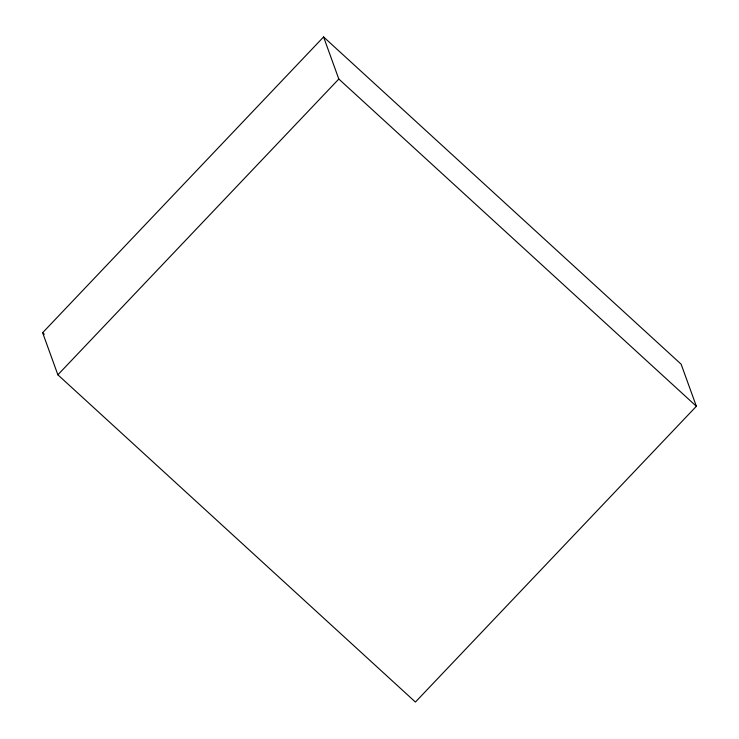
<?xml version="1.0" encoding="UTF-8"?>
<svg xmlns="http://www.w3.org/2000/svg" width="739" height="739" viewBox="0 0 739 739"><rect width="100%" height="100%" fill="white"/><g stroke="black" fill="none" stroke-linecap="round" stroke-linejoin="round"><path stroke-width="1.11" d="M42.631 332.726L323.58 36.95L681.127 364.188L696.369 406.274L415.42 702.05L57.873 374.812L42.631 332.726L44.34 334.277M57.873 374.812L338.813 79.036L323.58 36.95M338.813 79.036L696.369 406.274"/></g></svg>
